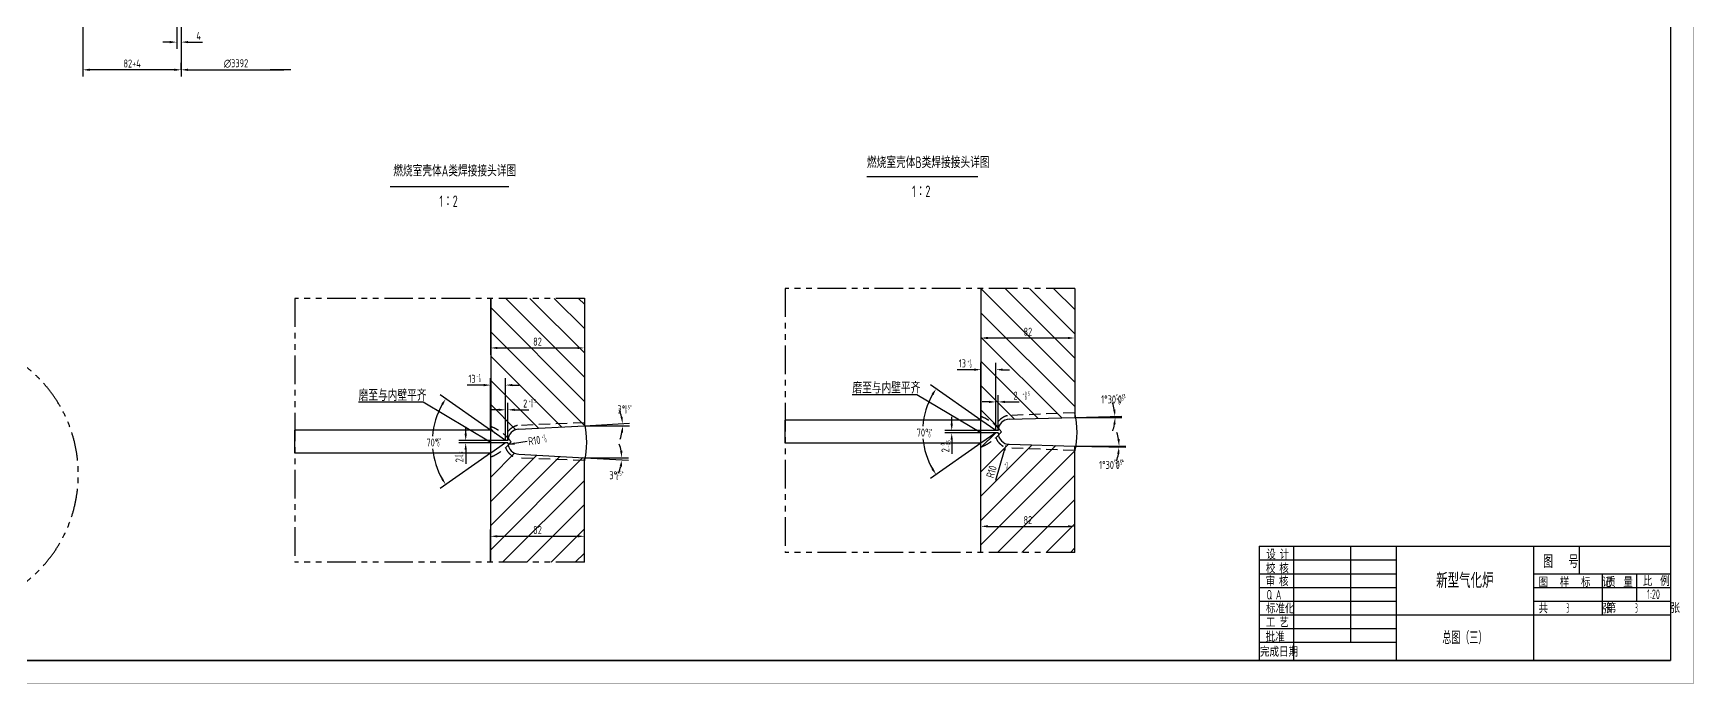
# Model space of a CAD drawing. Extents: x -2 to 23782, y -2 to 16822.
# Drawn here: x 9258 to 23782, y -2 to 5686 of the extents above; entities that cross this region are included whole.
import ezdxf
from ezdxf.enums import TextEntityAlignment as Align

# ---------------------------------------------------------------- set-up
doc = ezdxf.new("R2010")
doc.units = 0
doc.header["$LTSCALE"] = 200
doc.header["$MEASUREMENT"] = 0
doc.linetypes.add('F', pattern=[0.75, 0.5, -0.25])
doc.linetypes.add('K', pattern=[2.5, 1.25, -0.25, 0.25, -0.25, 0.25, -0.25])
doc.layers.get('0').update_dxf_attribs({"linetype": 'CONTINUOUS'})
doc.layers.get('DEFPOINTS').update_dxf_attribs({"linetype": 'CONTINUOUS'})
for name, color, linetype in [('01', 7, 'CONTINUOUS'), ('02', 1, 'CONTINUOUS'), ('04', 2, 'F'), ('07', 6, 'K'), ('08', 1, 'CONTINUOUS'), ('11', 3, 'CONTINUOUS')]:
    doc.layers.add(name, color=color, linetype=linetype)
doc.styles.get("Standard").update_dxf_attribs({"font": 'isocp.shx', "width": 0.707, "bigfont": 'intecad.shx'})
doc.dimstyles.new('INTE', dxfattribs={"dimscale": 20, "dimtxt": 3.5, "dimasz": 3, "dimexe": 3, "dimexo": 0, "dimgap": 1, "dimtad": 1, "dimdec": 3, "dimdsep": 46, "dimtxsty": 'Standard', "dimcen": 0, "dimclrd": 1, "dimclre": 1, "dimclrt": 3, "dimaunit": 1, "dimadec": 0, "dimazin": 0, "dimtfac": 1, "dimtdec": 4, "dimtofl": 0, "dimtmove": 0, "dimatfit": 0, "dimfxl": 0, "dimtzin": 0, "dimarcsym": 0})
doc.dimstyles.new('INTE$2', dxfattribs={"dimscale": 20, "dimtxt": 3.5, "dimasz": 3, "dimexe": 3, "dimexo": 0, "dimgap": 1, "dimtad": 1, "dimtih": 1, "dimtoh": 1, "dimdec": 3, "dimdsep": 46, "dimtxsty": 'Standard', "dimcen": 0, "dimclrd": 1, "dimclre": 1, "dimclrt": 3, "dimaunit": 1, "dimadec": 3, "dimazin": 0, "dimtfac": 1, "dimtdec": 4, "dimtofl": 0, "dimtmove": 0, "dimatfit": 0, "dimfxl": 0, "dimtzin": 0, "dimarcsym": 0})
doc.dimstyles.new('INTE_LIN_LIN3', dxfattribs={"dimscale": 20, "dimtxt": 3.5, "dimasz": 3, "dimexe": 3, "dimexo": 0, "dimgap": 1, "dimtad": 1, "dimtih": 1, "dimdec": 3, "dimdsep": 46, "dimtxsty": 'Standard', "dimblk2": 'INTE_DIM_BLK', "dimsah": 1, "dimcen": 0, "dimse2": 1, "dimclrd": 1, "dimclre": 1, "dimclrt": 3, "dimadec": 0, "dimazin": 0, "dimtfac": 1, "dimtdec": 4, "dimtofl": 0, "dimtmove": 0, "dimatfit": 0, "dimfxl": 0, "dimtzin": 0, "dimarcsym": 0})

# ---------------------------------------------------------------- blocks, each defined once
blk = doc.blocks.new('*D242')
at = {"color": 1, "linetype": 'ByBlock'}
for p, q in [((13259, 3368), (13259, 2874)), ((14079, 3368), (14079, 2874)), ((13319, 2934), (14019, 2934))]:
    blk.add_line(p, q, dxfattribs=at)
for points in [[(13319, 2944), (13319, 2924), (13259, 2934)], [(14019, 2944), (14019, 2924), (14079, 2934)]]:
    blk.add_solid(points, dxfattribs=at)
at = {"layer": 'DEFPOINTS', "color": 0, "linetype": 'ByBlock'}
for p in [(13259, 3368), (14079, 3368), (14079, 2934)]:
    blk.add_point(p, dxfattribs=at)
at = {"color": 3, "linetype": 'ByBlock', "insert": (13669, 2989), "char_height": 70, "attachment_point": 5}
blk.add_mtext('82', dxfattribs=at)
blk = doc.blocks.new('*D243')
at = {"color": 1, "linetype": 'ByBlock'}
for p, q in [((13259, 2215), (13259, 2669)), ((13389, 2124), (13389, 2669)), ((13199, 2609), (13053, 2609)), ((13449, 2609), (13509, 2609))]:
    blk.add_line(p, q, dxfattribs=at)
for points in [[(13199, 2619), (13199, 2599), (13259, 2609)], [(13449, 2619), (13449, 2599), (13389, 2609)]]:
    blk.add_solid(points, dxfattribs=at)
at = {"layer": 'DEFPOINTS', "color": 0, "linetype": 'ByBlock'}
for p in [(13259, 2609), (13259, 2215), (13389, 2124)]:
    blk.add_point(p, dxfattribs=at)
at = {"color": 3, "linetype": 'ByBlock', "insert": (13096, 2664), "char_height": 70, "attachment_point": 5}
blk.add_mtext('13', dxfattribs=at)
blk = doc.blocks.new('*D244')
at = {"color": 1, "linetype": 'ByBlock'}
for p, q in [((13259, 2215), (12818, 2524)), ((13259, 2013), (12818, 1704))]:
    blk.add_line(p, q, dxfattribs=at)
for start, end in [(150.2499, 175.7843), (185.4175, 209.7501)]:
    blk.add_arc((13404, 2114), 655, start, end, dxfattribs=at)
for points in [[(12827, 2445), (12843, 2434), (12867, 2490)], [(12843, 1794), (12827, 1784), (12867, 1738)]]:
    blk.add_solid(points, dxfattribs=at)
at = {"layer": 'DEFPOINTS', "color": 0, "linetype": 'ByBlock'}
for p in [(12762, 2247), (13259, 2215), (13389, 2124), (13389, 2104), (13259, 2013)]:
    blk.add_point(p, dxfattribs=at)
at = {"color": 3, "linetype": 'ByBlock', "insert": (12749, 2107), "char_height": 70, "attachment_point": 5}
blk.add_mtext('70°', dxfattribs=at)
blk = doc.blocks.new('*D246')
at = {"color": 1, "linetype": 'ByBlock'}
for p, q in [((14079, 1974), (14466, 1954)), ((14283, 1974), (14466, 1974))]:
    blk.add_line(p, q, dxfattribs=at)
for start, end in [(10.5274, 21.0548), (335.9452, 346.4726)]:
    blk.add_arc((14079, 1974), 327, start, end, dxfattribs=at)
for points in [[(14411, 2035), (14391, 2033), (14406, 1974)], [(14387, 1899), (14407, 1896), (14406, 1957)]]:
    blk.add_solid(points, dxfattribs=at)
at = {"layer": 'DEFPOINTS', "color": 0, "linetype": 'ByBlock'}
for p in [(13507, 2004), (14079, 1974), (14079, 1974), (14283, 1974), (14406, 1968)]:
    blk.add_point(p, dxfattribs=at)
at = {"color": 3, "linetype": 'ByBlock', "insert": (14331, 1821), "char_height": 70, "attachment_point": 5}
blk.add_mtext('3°', dxfattribs=at)
blk = doc.blocks.new('*D247')
at = {"color": 1, "linetype": 'ByBlock'}
for p, q in [((13259, 1060), (13259, 1347)), ((14079, 1060), (14079, 1347)), ((13319, 1287), (14019, 1287))]:
    blk.add_line(p, q, dxfattribs=at)
for points in [[(13319, 1297), (13319, 1277), (13259, 1287)], [(14019, 1297), (14019, 1277), (14079, 1287)]]:
    blk.add_solid(points, dxfattribs=at)
at = {"layer": 'DEFPOINTS', "color": 0, "linetype": 'ByBlock'}
for p in [(14079, 1287), (13259, 1060), (14079, 1060)]:
    blk.add_point(p, dxfattribs=at)
at = {"color": 3, "linetype": 'ByBlock', "insert": (13669, 1342), "char_height": 70, "attachment_point": 5}
blk.add_mtext('82', dxfattribs=at)
blk = doc.blocks.new('*D248')
at = {"color": 1, "linetype": 'ByBlock'}
for p, q in [((14079, 2254), (14473, 2275)), ((14229, 2254), (14474, 2254))]:
    blk.add_line(p, q, dxfattribs=at)
for start, end in [(13.2979, 23.5957), (339.4043, 349.7021)]:
    blk.add_arc((14079, 2254), 334, start, end, dxfattribs=at)
for points in [[(14415, 2332), (14395, 2330), (14413, 2272)], [(14398, 2195), (14418, 2193), (14414, 2254)]]:
    blk.add_solid(points, dxfattribs=at)
at = {"layer": 'DEFPOINTS', "color": 0, "linetype": 'ByBlock'}
for p in [(13507, 2224), (14079, 2254), (14079, 2254), (14229, 2254), (14414, 2260)]:
    blk.add_point(p, dxfattribs=at)
at = {"color": 3, "linetype": 'ByBlock', "insert": (14402, 2397), "char_height": 70, "attachment_point": 5}
blk.add_mtext('3°', dxfattribs=at)
blk = doc.blocks.new('*D249')
at = {"color": 1, "linetype": 'ByBlock'}
for p, q in [((13329, 2393), (13269, 2393)), ((13389, 2124), (13389, 2453)), ((13409, 2124), (13409, 2453)), ((13469, 2393), (13593, 2393))]:
    blk.add_line(p, q, dxfattribs=at)
for points in [[(13329, 2403), (13329, 2383), (13389, 2393)], [(13469, 2403), (13469, 2383), (13409, 2393)]]:
    blk.add_solid(points, dxfattribs=at)
at = {"layer": 'DEFPOINTS', "color": 0, "linetype": 'ByBlock'}
for p in [(13409, 2393), (13389, 2124), (13409, 2124)]:
    blk.add_point(p, dxfattribs=at)
at = {"color": 3, "linetype": 'ByBlock', "insert": (13561, 2448), "char_height": 70, "attachment_point": 5}
blk.add_mtext('2', dxfattribs=at)
blk = doc.blocks.new('*D250')
at = {"color": 1, "linetype": 'ByBlock'}
for p, q in [((17548, 3455), (17548, 2961)), ((18368, 3455), (18368, 2961)), ((17608, 3021), (18308, 3021))]:
    blk.add_line(p, q, dxfattribs=at)
for points in [[(17608, 3031), (17608, 3011), (17548, 3021)], [(18308, 3031), (18308, 3011), (18368, 3021)]]:
    blk.add_solid(points, dxfattribs=at)
at = {"layer": 'DEFPOINTS', "color": 0, "linetype": 'ByBlock'}
for p in [(17548, 3455), (18368, 3455), (18368, 3021)]:
    blk.add_point(p, dxfattribs=at)
at = {"color": 3, "linetype": 'ByBlock', "insert": (17958, 3076), "char_height": 70, "attachment_point": 5}
blk.add_mtext('82', dxfattribs=at)
blk = doc.blocks.new('*D251')
at = {"color": 1, "linetype": 'ByBlock'}
for p, q in [((18368, 2326), (18780, 2337)), ((18589, 2326), (18781, 2326))]:
    blk.add_line(p, q, dxfattribs=at)
for start, end in [(11.2569, 21.0138), (340.4862, 350.2431)]:
    blk.add_arc((18368, 2326), 353, start, end, dxfattribs=at)
for points in [[(18724, 2396), (18704, 2394), (18720, 2335)], [(18706, 2267), (18725, 2266), (18721, 2326)]]:
    blk.add_solid(points, dxfattribs=at)
at = {"layer": 'DEFPOINTS', "color": 0, "linetype": 'ByBlock'}
for p in [(18368, 2326), (18368, 2326), (18589, 2326), (18721, 2329), (17795, 2311)]:
    blk.add_point(p, dxfattribs=at)
at = {"color": 3, "linetype": 'ByBlock', "insert": (18705, 2484), "char_height": 70, "attachment_point": 5}
blk.add_mtext('1°30\'0"', dxfattribs=at)
blk = doc.blocks.new('*D252')
at = {"color": 1, "linetype": 'ByBlock'}
for p, q in [((18368, 2076), (18815, 2065)), ((18571, 2076), (18816, 2076))]:
    blk.add_line(p, q, dxfattribs=at)
for start, end in [(8.876, 17.7521), (340.7479, 349.624)]:
    blk.add_arc((18368, 2076), 388, start, end, dxfattribs=at)
for points in [[(18739, 2007), (18759, 2005), (18755, 2066)], [(18761, 2137), (18741, 2135), (18756, 2076)]]:
    blk.add_solid(points, dxfattribs=at)
at = {"layer": 'DEFPOINTS', "color": 0, "linetype": 'ByBlock'}
for p in [(17795, 2091), (18368, 2076), (18368, 2076), (18571, 2076), (18755, 2073)]:
    blk.add_point(p, dxfattribs=at)
at = {"color": 3, "linetype": 'ByBlock', "insert": (18687, 1911), "char_height": 70, "attachment_point": 5}
blk.add_mtext('1°30\'0"', dxfattribs=at)
blk = doc.blocks.new('*D253')
at = {"color": 1, "linetype": 'ByBlock'}
blk.add_line((17752, 2038), (17675, 1776), dxfattribs=at)
blk.add_solid([(17743, 2041), (17762, 2035), (17769, 2095)], dxfattribs=at)
at = {"layer": 'DEFPOINTS', "color": 0, "linetype": 'ByBlock'}
for p in [(17798, 2191), (17769, 2095)]:
    blk.add_point(p, dxfattribs=at)
at = {"color": 3, "linetype": 'ByBlock', "insert": (17640, 1852), "char_height": 70, "attachment_point": 5, "rotation": 73.4808}
blk.add_mtext('R10', dxfattribs=at)
blk = doc.blocks.new('*D254')
at = {"color": 1, "linetype": 'ByBlock'}
for p, q in [((17548, 2302), (17106, 2611)), ((17548, 2100), (17106, 1791))]:
    blk.add_line(p, q, dxfattribs=at)
for start, end in [(150.2499, 175.7843), (185.4175, 209.7501)]:
    blk.add_arc((17692, 2201), 655, start, end, dxfattribs=at)
for points in [[(17115, 2532), (17132, 2521), (17156, 2577)], [(17132, 1882), (17115, 1871), (17156, 1826)]]:
    blk.add_solid(points, dxfattribs=at)
at = {"layer": 'DEFPOINTS', "color": 0, "linetype": 'ByBlock'}
for p in [(17051, 2334), (17548, 2302), (17678, 2211), (17678, 2191), (17548, 2100)]:
    blk.add_point(p, dxfattribs=at)
at = {"color": 3, "linetype": 'ByBlock', "insert": (17037, 2194), "char_height": 70, "attachment_point": 5}
blk.add_mtext('70°', dxfattribs=at)
blk = doc.blocks.new('*D255')
at = {"color": 1, "linetype": 'ByBlock'}
for p, q in [((17548, 1147), (17548, 1434)), ((17608, 1374), (18308, 1374)), ((18368, 1147), (18368, 1434))]:
    blk.add_line(p, q, dxfattribs=at)
for points in [[(17608, 1384), (17608, 1364), (17548, 1374)], [(18308, 1384), (18308, 1364), (18368, 1374)]]:
    blk.add_solid(points, dxfattribs=at)
at = {"layer": 'DEFPOINTS', "color": 0, "linetype": 'ByBlock'}
for p in [(18368, 1374), (17548, 1147), (18368, 1147)]:
    blk.add_point(p, dxfattribs=at)
at = {"color": 3, "linetype": 'ByBlock', "insert": (17958, 1429), "char_height": 70, "attachment_point": 5}
blk.add_mtext('82', dxfattribs=at)
blk = doc.blocks.new('*D256')
at = {"color": 1, "linetype": 'ByBlock'}
for p, q in [((17548, 2302), (17548, 2804)), ((17678, 2211), (17678, 2804)), ((17488, 2744), (17341, 2744)), ((17738, 2744), (17798, 2744))]:
    blk.add_line(p, q, dxfattribs=at)
for points in [[(17488, 2754), (17488, 2734), (17548, 2744)], [(17738, 2754), (17738, 2734), (17678, 2744)]]:
    blk.add_solid(points, dxfattribs=at)
at = {"layer": 'DEFPOINTS', "color": 0, "linetype": 'ByBlock'}
for p in [(17548, 2744), (17548, 2302), (17678, 2211)]:
    blk.add_point(p, dxfattribs=at)
at = {"color": 3, "linetype": 'ByBlock', "insert": (17385, 2799), "char_height": 70, "attachment_point": 5}
blk.add_mtext('13', dxfattribs=at)
blk = doc.blocks.new('*D257')
at = {"color": 1, "linetype": 'ByBlock'}
for p, q in [((17678, 2211), (17678, 2522)), ((17698, 2211), (17698, 2522)), ((17618, 2462), (17558, 2462)), ((17758, 2462), (17882, 2462))]:
    blk.add_line(p, q, dxfattribs=at)
for points in [[(17618, 2472), (17618, 2452), (17678, 2462)], [(17758, 2472), (17758, 2452), (17698, 2462)]]:
    blk.add_solid(points, dxfattribs=at)
at = {"layer": 'DEFPOINTS', "color": 0, "linetype": 'ByBlock'}
for p in [(17698, 2462), (17678, 2211), (17698, 2211)]:
    blk.add_point(p, dxfattribs=at)
at = {"color": 3, "linetype": 'ByBlock', "insert": (17850, 2517), "char_height": 70, "attachment_point": 5}
blk.add_mtext('2', dxfattribs=at)
blk = doc.blocks.new('*D332')
at = {"color": 1, "linetype": 'ByBlock'}
for p, q in [((10513, 5871), (10513, 5548)), ((10553, 5871), (10553, 5548)), ((10453, 5608), (10393, 5608)), ((10613, 5608), (10738, 5608))]:
    blk.add_line(p, q, dxfattribs=at)
for points in [[(10453, 5618), (10453, 5598), (10513, 5608)], [(10613, 5618), (10613, 5598), (10553, 5608)]]:
    blk.add_solid(points, dxfattribs=at)
at = {"layer": 'DEFPOINTS', "color": 0, "linetype": 'ByBlock'}
for p in [(10513, 5871), (10553, 5871), (10553, 5608)]:
    blk.add_point(p, dxfattribs=at)
at = {"color": 3, "linetype": 'ByBlock', "insert": (10705, 5663), "char_height": 70, "attachment_point": 5}
blk.add_mtext('4', dxfattribs=at)
blk = doc.blocks.new('*D333')
at = {"color": 1, "linetype": 'ByBlock'}
for p, q in [((9693, 5871), (9693, 5306)), ((10553, 5871), (10553, 5306)), ((10493, 5366), (9753, 5366))]:
    blk.add_line(p, q, dxfattribs=at)
for points in [[(9753, 5376), (9753, 5356), (9693, 5366)], [(10493, 5376), (10493, 5356), (10553, 5366)]]:
    blk.add_solid(points, dxfattribs=at)
at = {"layer": 'DEFPOINTS', "color": 0, "linetype": 'ByBlock'}
for p in [(9693, 5871), (10553, 5871), (9693, 5366)]:
    blk.add_point(p, dxfattribs=at)
at = {"color": 3, "linetype": 'ByBlock', "insert": (10123, 5421), "char_height": 70, "attachment_point": 5}
blk.add_mtext('82+4', dxfattribs=at)
blk = doc.blocks.new('*D342')
at = {"color": 1, "linetype": 'ByBlock'}
for p, q in [((17292, 2271), (17292, 2331)), ((17678, 2211), (17232, 2211)), ((17678, 2191), (17232, 2191)), ((17292, 2131), (17292, 2007))]:
    blk.add_line(p, q, dxfattribs=at)
for points in [[(17282, 2271), (17302, 2271), (17292, 2211)], [(17282, 2131), (17302, 2131), (17292, 2191)]]:
    blk.add_solid(points, dxfattribs=at)
at = {"layer": 'DEFPOINTS', "color": 0, "linetype": 'ByBlock'}
for p in [(17292, 2191), (17678, 2211), (17678, 2191)]:
    blk.add_point(p, dxfattribs=at)
at = {"color": 3, "linetype": 'ByBlock', "insert": (17237, 2039), "char_height": 70, "attachment_point": 5, "rotation": 90}
blk.add_mtext('2', dxfattribs=at)
blk = doc.blocks.new('*D343')
at = {"color": 1, "linetype": 'ByBlock'}
for p, q in [((13041, 2184), (13041, 2244)), ((13389, 2124), (12981, 2124)), ((13389, 2104), (12981, 2104)), ((13041, 2044), (13041, 1920))]:
    blk.add_line(p, q, dxfattribs=at)
for points in [[(13031, 2184), (13051, 2184), (13041, 2124)], [(13031, 2044), (13051, 2044), (13041, 2104)]]:
    blk.add_solid(points, dxfattribs=at)
at = {"layer": 'DEFPOINTS', "color": 0, "linetype": 'ByBlock'}
for p in [(13041, 2104), (13389, 2124), (13389, 2104)]:
    blk.add_point(p, dxfattribs=at)
at = {"color": 3, "linetype": 'ByBlock', "insert": (12986, 1952), "char_height": 70, "attachment_point": 5, "rotation": 90}
blk.add_mtext('2', dxfattribs=at)
blk = doc.blocks.new('*U350')
at = {"layer": '02'}
for points, const_width in [([(1189, 0), (1189, 841)], 0.25), ([(1179, 10), (1179, 831)], 0.7), ([(25, 10), (1179, 10)], 0.7), ([(0, 0), (1189, 0)], 0.25)]:
    blk.add_lwpolyline(points, dxfattribs=dict(at, const_width=const_width))
blk = doc.blocks.new('INTE_DIM_BLK')
at = {"layer": '08'}
blk.add_line((0, 0), (-3, 0), dxfattribs=at)
blk = doc.blocks.new('*D362')
at = {"color": 1, "linetype": 'ByBlock'}
for p, q in [((10553, 5366), (10553, 5426)), ((10613, 5366), (11450, 5366))]:
    blk.add_line(p, q, dxfattribs=at)
blk.add_solid([(10613, 5376), (10613, 5356), (10553, 5366)], dxfattribs=at)
at = {"layer": 'DEFPOINTS', "color": 0, "linetype": 'ByBlock'}
for p in [(11510, 5379), (10553, 5366), (11510, 5366)]:
    blk.add_point(p, dxfattribs=at)
at = {"color": 1, "linetype": 'ByBlock', "xscale": 60, "yscale": 60, "zscale": 60}
blk.add_blockref('INTE_DIM_BLK', (11510, 5366), dxfattribs=at)
at = {"color": 3, "linetype": 'ByBlock', "insert": (11032, 5421), "char_height": 70, "attachment_point": 5}
blk.add_mtext('∅3392', dxfattribs=at)
blk = doc.blocks.new('*D371')
at = {"color": 1, "linetype": 'ByBlock'}
blk.add_line((13579, 2115), (13411, 2089), dxfattribs=at)
blk.add_solid([(13468, 2108), (13471, 2088), (13411, 2089)], dxfattribs=at)
at = {"layer": 'DEFPOINTS', "color": 0, "linetype": 'ByBlock'}
for p in [(13411, 2089), (13509, 2104)]:
    blk.add_point(p, dxfattribs=at)
at = {"color": 3, "linetype": 'ByBlock', "insert": (13641, 2124), "char_height": 70, "attachment_point": 5, "rotation": 8.6582}
blk.add_mtext('R10', dxfattribs=at)

msp = doc.modelspace()

# ---------------------------------------------------------------- hatches: boundary and pattern name
at = {"layer": '08'}
h = msp.add_hatch(dxfattribs=at)
h.set_pattern_fill('ANSI31', color=256, scale=1200, angle=90, style=0)
h.paths.add_polyline_path([(14079.4291, 3367.5331), (13259.4291, 3367.5331), (13259.4291, 2215.1638), (13389.4291, 2124.1368), (13409.4291, 2124.1368, -0.4065662586), (13506.8114, 2224.1025), (14079.4291, 2254.1122)])
h.paths.add_polyline_path([(13623.2234, 3041.0187), (13715.6347, 3041.0187), (13715.6347, 2936.0049), (13623.2234, 2936.0049)], flags=24)
h.paths.add_polyline_path([(13531.9291, 2500.3739), (13590.9541, 2500.3739), (13590.9541, 2395.3601), (13531.9291, 2395.3601)], flags=24)
h.paths.add_polyline_path([(13587.8604, 2443.8376), (13657.3317, 2443.8376), (13657.3317, 2493.2829), (13587.8604, 2493.2829)], flags=24)
h.paths.add_polyline_path([(13606.4066, 2408.0501), (13632.1073, 2408.0501), (13632.1073, 2455.3415), (13606.4066, 2455.3415)], flags=24)
h = msp.add_hatch(dxfattribs=at)
h.set_pattern_fill('ANSI31', color=256, scale=1200, angle=90, style=0)
h.paths.add_polyline_path([(18367.8128, 3454.6238), (17547.8128, 3454.6238), (17547.8128, 2302.2545), (17677.8128, 2211.2276), (17697.8128, 2211.2276, -0.4065662586), (17795.1951, 2311.1933), (18367.8128, 2326.1878)])
h.paths.add_polyline_path([(17911.6072, 3128.1095), (18004.0185, 3128.1095), (18004.0185, 3023.0957), (17911.6072, 3023.0957)], flags=24)
h.paths.add_polyline_path([(17820.3128, 2569.6662), (17879.3379, 2569.6662), (17879.3379, 2464.6524), (17820.3128, 2464.6524)], flags=24)
h.paths.add_polyline_path([(17925.6481, 2472.9056), (17951.3489, 2472.9056), (17951.3489, 2520.1969), (17925.6481, 2520.1969)], flags=24)
h.paths.add_polyline_path([(17907.102, 2508.6931), (17976.5732, 2508.6931), (17976.5732, 2558.1384), (17907.102, 2558.1384)], flags=24)
h = msp.add_hatch(dxfattribs=at)
h.set_pattern_fill('ANSI31', color=256, scale=1200, style=0)
h.paths.add_polyline_path([(14079.4291, 1974.1615), (13506.8114, 2004.1711, -0.4065662586), (13409.4291, 2104.1368), (13389.4291, 2104.1368), (13259.4291, 2013.1098), (13259.4291, 1059.7002), (14079.4291, 1059.7002)])
h.paths.add_polyline_path([(13623.2234, 1394.1042), (13715.6347, 1394.1042), (13715.6347, 1289.0904), (13623.2234, 1289.0904)], flags=24)
h.paths.add_polyline_path([(13732.7099, 2099.2466), (13757.6447, 2105.4742), (13746.1855, 2151.3562), (13721.2507, 2145.1286)], flags=9)
h.paths.add_polyline_path([(13705.9597, 2131.3238), (13742.8472, 2140.5366), (13731.398, 2186.3785), (13694.5106, 2177.1657)], flags=9)
h = msp.add_hatch(dxfattribs=at)
h.set_pattern_fill('ANSI31', color=256, scale=1200, style=0)
h.paths.add_polyline_path([(17795.1951, 2091.2618, -0.4065662586), (17697.8128, 2191.2276), (17677.8128, 2191.2276), (17547.8128, 2100.2006), (17547.8128, 1146.791), (18367.8128, 1146.791), (18367.8128, 2076.2673)])
h.paths.add_polyline_path([(17572.4149, 1809.3062), (17606.2999, 1923.5592), (17706.966, 1893.7038), (17673.081, 1779.4508)], flags=24)
h.paths.add_polyline_path([(17911.6072, 1481.1949), (18004.0185, 1481.1949), (18004.0185, 1376.1811), (17911.6072, 1376.1811)], flags=24)
h.paths.add_polyline_path([(17746.2862, 1895.4703), (17784.3067, 1895.4703), (17784.3067, 1942.7203), (17746.2862, 1942.7203)], flags=24)
h.paths.add_polyline_path([(17764.4665, 1857.8672), (17790.1672, 1857.8672), (17790.1672, 1905.1585), (17764.4665, 1905.1585)], flags=24)

# ---------------------------------------------------------------- linework, layer by layer
at = {"layer": '01'}
for p, q in [((13259.4291, 3367.5331), (13259.4291, 2215.1638)), ((14079.4291, 3367.5331), (14079.4291, 2254.1122)), ((17547.8128, 3454.6238), (17547.8128, 2302.2545)), ((18367.8128, 3454.6238), (18367.8128, 2326.1878)), ((17795.1951, 2311.1933), (18367.8128, 2326.1878)), ((13259.4291, 2215.1638), (11546.0451, 2215.1638)), ((13259.4291, 1059.7002), (13259.4291, 2215.1638)), ((13389.4291, 2124.1368), (13259.4291, 2215.1638)), ((13506.8114, 2224.1025), (14079.4291, 2254.1122)), ((17547.8128, 2302.2545), (15834.4289, 2302.2545)), ((17547.8128, 1146.791), (17547.8128, 2302.2545)), ((17677.8128, 2211.2276), (17547.8128, 2302.2545)), ((17677.8128, 2191.2276), (17547.8128, 2100.2006)), ((17697.8128, 2211.2276), (17677.8128, 2211.2276)), ((17697.8128, 2191.2276), (17677.8128, 2191.2276)), ((17697.8128, 2191.2276), (17677.8128, 2191.2276)), ((17697.8128, 2191.2276), (17677.8128, 2191.2276)), ((13389.4291, 2104.1368), (13259.4291, 2013.1098)), ((13409.4291, 2124.1368), (13389.4291, 2124.1368)), ((13409.4291, 2104.1368), (13389.4291, 2104.1368)), ((13409.4291, 2104.1368), (13389.4291, 2104.1368)), ((13409.4291, 2104.1368), (13389.4291, 2104.1368)), ((17547.8128, 2100.2006), (15834.4289, 2100.2006)), ((17795.1951, 2091.2618), (18367.8128, 2076.2673)), ((18367.8128, 1146.791), (18367.8128, 2076.2673)), ((13259.4291, 2013.1098), (11546.0451, 2013.1098)), ((13506.8114, 2004.1711), (14079.4291, 1974.1615)), ((14079.4291, 1059.7002), (14079.4291, 1974.1615)), ((19980, 1200), (23580, 1200)), ((19980, 1200), (19980, 200)), ((21180, 1200), (21180, 200)), ((22380, 1200), (22380, 200)), ((22780, 1200), (22780, 960)), ((22380, 960), (23580, 960)), ((22980, 960), (22980, 600)), ((23280, 960), (23280, 720)), ((22380, 840), (23580, 840)), ((21180, 600), (23580, 600)), ((22380, 720), (23580, 720))]:
    msp.add_line(p, q, dxfattribs=at)
for centre, radius, start, end in [((17664.0673, 2195.6662), 724.1924, 346.35254214, 13.64745786), ((13509.4291, 2124.1368), 100, 91.5, 180), ((13375.6836, 2108.5754), 724.1924, 346.35254214, 13.64745786), ((17797.8128, 2211.2276), 100, 91.5, 180), ((17797.8128, 2191.2276), 100, 180, 268.5), ((13509.4291, 2104.1368), 100, 180, 268.5)]:
    msp.add_arc(centre, radius, start, end, dxfattribs=at)
at = {"layer": '02'}
for p, q in [((16548.3587, 4432.1396), (17518.9395, 4432.1396)), ((12381.4445, 4345.0488), (13419.376, 4345.0488)), ((20280, 1200), (20280, 200)), ((20780, 1200), (20780, 360)), ((19980, 1080), (21180, 1080)), ((19980, 960), (21180, 960)), ((19980, 840), (21180, 840)), ((19980, 720), (21180, 720)), ((19980, 600), (21180, 600)), ((19980, 480), (21180, 480)), ((19980, 360), (21180, 360))]:
    msp.add_line(p, q, dxfattribs=at)
at = {"layer": '04'}
for p, q in [((18367.8128, 2366.5373), (17781.026, 2342.7079)), ((14079.4291, 2279.4465), (13492.6422, 2255.6172)), ((18367.8128, 2035.9178), (17781.026, 2059.7472)), ((14079.4291, 1948.8271), (13492.6422, 1972.6564))]:
    msp.add_line(p, q, dxfattribs=at)
for centre, radius, start, end in [((17402.5052, 1954.1975), 407.2078, 37.3472197, 69.09380999), ((17813.1251, 2201.2276), 145.076, 102.78289864, 158.64492507), ((13114.1215, 1867.1067), 407.2078, 37.3472197, 69.09380999), ((13524.7413, 2114.1368), 145.076, 102.78289864, 158.64492507), ((17402.5052, 2448.2576), 407.2078, 290.90619001, 322.6527803), ((13114.1215, 2361.1669), 407.2078, 290.90619001, 322.6527803), ((13524.7413, 2114.1368), 145.076, 201.35507493, 257.21710136), ((17813.1251, 2201.2276), 145.076, 201.35507493, 257.21710136)]:
    msp.add_arc(centre, radius, start, end, dxfattribs=at)
at = {"layer": '07'}
for p, q in [((11546.0451, 3367.5331), (11546.0451, 1059.7002)), ((14079.4291, 3367.5331), (11546.0451, 3367.5331)), ((18367.8128, 3454.6238), (15834.4289, 3454.6238)), ((15834.4289, 3454.6238), (15834.4289, 1146.791)), ((11546.0451, 2013.1098), (11546.0451, 2215.1638)), ((15834.4289, 2100.2006), (15834.4289, 2302.2545)), ((14079.4291, 1059.7002), (11546.0451, 1059.7002)), ((18367.8128, 1146.791), (15834.4289, 1146.791))]:
    msp.add_line(p, q, dxfattribs=at)
msp.add_arc((8457.3396, 1828.503), 1195.1531, 270, 89.6010188, dxfattribs=at)
at = {"layer": '08'}
for p, q in [((16987.2017, 2523.9625), (16422.5378, 2523.9625)), ((17547.8128, 2190.5116), (16987.2017, 2523.9625)), ((12667.9601, 2459.1071), (12103.2962, 2459.1071)), ((13254.3492, 2110.3235), (12667.9601, 2459.1071)), ((18367.8128, 2326.1878), (18589.4175, 2326.1878)), ((14079.4291, 2254.1122), (14228.8244, 2254.1122)), ((18367.8128, 2076.2673), (18571.0889, 2076.2673)), ((14079.4291, 1974.1615), (14282.7051, 1974.1615))]:
    msp.add_line(p, q, dxfattribs=at)
at = {"layer": 'DEFPOINTS', "color": 0, "linetype": 'ByBlock'}
for p in [(15834.4289, 2191.2276), (17677.8128, 2191.2276), (11546.0451, 2104.1368), (13389.4291, 2104.1368)]:
    msp.add_point(p, dxfattribs=at)

# ---------------------------------------------------------------- block references
at = {"layer": '04', "xscale": 20, "yscale": 20, "zscale": 20}
msp.add_blockref('*U350', (0, 0), dxfattribs=at)

# ---------------------------------------------------------------- texts
at = {"color": 3, "width": 0.707}
for s, height, p in [('设 计', 84, (20043.2148, 1086.2762)), ('校 核', 84, (20040.1869, 963.7943)), ('图   号', 112, (22463.9879, 1010.8834)), ('审 核', 84, (20037.399, 850.6773)), ('图   样   标   记', 84, (22425.4934, 843.1567)), ('质  量', 84, (23015.6183, 844.3906)), ('比  例', 84, (23337.0878, 852.8115)), ('Q A', 84, (20046.4532, 734.2988)), ('标准化', 84, (20040.1869, 612.6873)), ('工 艺', 84, (20040.1869, 491.2555)), ('共              张', 84, (22425.2665, 612.9544)), ('第              张', 84, (23020.8165, 617.1648)), ('批准', 84, (20037.399, 365.9368)), ('完成日期', 84, (19988.453, 234.516))]:
    msp.add_text(s, height=height, dxfattribs=at).set_placement(p)
at = {"layer": '08', "width": 0.707}
for s, p in [('+1', (17430.023, 2799.6357)), ('0', (17448.2296, 2762.0532)), ('+1', (13136.0757, 2672.7162)), ('0', (13154.2824, 2635.1337)), ('+0.5', (13592.3896, 2451.7783)), ('+0.5', (17911.6311, 2516.6337)), ('0', (17929.8378, 2479.0512)), ('+0.5%%d', (18731.8924, 2473.5365)), ('0', (18750.099, 2435.954)), ('0', (13610.5962, 2414.1958)), ('+0.5%%d', (14412.6508, 2398.1607)), ('0', (14430.8574, 2360.5782)), ('+2%%d', (17069.7267, 2188.9526)), ('0', (17087.9334, 2151.3701)), ('+2%%d', (12774.7274, 2109.5691)), ('0', (12792.9341, 2071.9866)), ('+1', (17750.4495, 1901.5953)), ('0', (17768.6561, 1864.0128)), ('+0.5%%d', (18719.4558, 1914.0519)), ('0', (18737.6624, 1876.4695)), ('+0.5%%d', (14339.1236, 1817.6354)), ('0', (14357.3302, 1780.053))]:
    msp.add_text(s, height=35, dxfattribs=at).set_placement(p)
for s, rotation, p in [('+1', 14.02297265, (13708.5148, 2138.2751)), ('0', 14.02297265, (13735.2855, 2106.2243)), ('0', 90, (17231.0395, 2081.6061)), ('-0.5', 90, (17278.8849, 2063.3994)), ('0', 90, (12980.7577, 1980.9083)), ('-0.5', 90, (13019.2203, 1962.7016))]:
    msp.add_text(s, height=35, rotation=rotation, dxfattribs=at).set_placement(p)
at = {"layer": '11'}
for s, height, width, p, p2 in [('新型气化炉', 130, 0.702239, (21528.9495, 835), (22031.0505, 835)), ('1:20', 84, 0.655288, (23373.558, 738), (23486.442, 738)), ('3', 84, 0.527686, (22666.8924, 618), (22693.1076, 618)), ('3', 84, 0.527686, (23266.8924, 618), (23293.1076, 618)), ('总图（三）', 112, 0.687756, (21583.4782, 344), (21976.5218, 344))]:
    msp.add_text(s, height=height, dxfattribs=dict(at, width=width)).set_placement(p, p2, align=Align.FIT)
at = {"layer": '11', "char_height": 100, "attachment_point": 7}
for s, insert in [('燃烧室壳体A类焊接接头详图', (12407.2519, 4432.63)), ('燃烧室壳体B类焊接接头详图', (16550.4797, 4506.3376)), ('1：2', (12811.2635, 4166.8887)), ('1：2', (16945.5586, 4253.9795)), ('磨至与内壁平齐', (16423.5018, 2534.9615)), ('磨至与内壁平齐', (12104.2603, 2470.1061))]:
    msp.add_mtext(s, dxfattribs=dict(at, insert=insert))

# ---------------------------------------------------------------- dimensions: what is measured, and where the dimension line sits
at = {"layer": '08'}
for base, p1, p2, text, picture, middle in [((9692.9377, 5365.6883), (10552.9377, 5870.9614), (9692.9377, 5870.9614), '82+4', '*D333', (10122.9377, 5420.6952)), ((10552.9377, 5607.8537), (10512.9377, 5870.9614), (10552.9377, 5870.9614), '4', '*D332', (10705.3102, 5662.8537)), ((17547.8128, 2743.9842), (17677.8128, 2211.2276), (17547.8128, 2302.2545), '13', '*D256', (17384.5173, 2798.9842)), ((13259.4291, 2608.7523), (13389.4291, 2124.1368), (13259.4291, 2215.1638), '13', '*D243', (13096.1336, 2663.7523)), ((13409.4291, 2392.8601), (13389.4291, 2124.1368), (13409.4291, 2124.1368), '2', '*D249', (13561.4416, 2447.867)), ((17697.8128, 2462.1524), (17677.8128, 2211.2276), (17697.8128, 2211.2276), '2', '*D257', (17849.8253, 2517.1593)), ((18367.8128, 1373.6811), (17547.8128, 1146.791), (18367.8128, 1146.791), '82', '*D255', (17957.8128, 1428.688)), ((14079.4291, 1286.5904), (13259.4291, 1059.7002), (14079.4291, 1059.7002), '82', '*D247', (13669.4291, 1341.5973))]:
    dim = msp.add_linear_dim(base=base, p1=p1, p2=p2, text=text, dimstyle='INTE', dxfattribs=at)
    dim.commit()
    dim.dimension.update_dxf_attribs({"geometry": picture, "text_midpoint": middle})
dim = msp.add_linear_dim(base=(11510.1082, 5366.1071), p1=(10552.9377, 5365.6883), p2=(11510.1082, 5378.7643), text='%%c3392', dimstyle='INTE_LIN_LIN3', override={"dimpost": '%%c<>'}, dxfattribs=at)
dim.commit()
dim.dimension.update_dxf_attribs({"geometry": '*D362', "text_midpoint": (11031.5229, 5421.1309)})
for p1, p2, picture, middle in [((13259.4291, 3367.5331), (14079.4291, 3367.5331), '*D242', (13669.4291, 2988.5118)), ((17547.8128, 3454.6238), (18367.8128, 3454.6238), '*D250', (17957.8128, 3075.6026))]:
    dim = msp.add_aligned_dim(p1=p1, p2=p2, distance=-434.0281, text='82', dimstyle='INTE', dxfattribs=at)
    dim.commit()
    dim.dimension.update_dxf_attribs({"geometry": picture, "text_midpoint": middle})
for base, line1, line2, text, picture, middle in [((12762.1875, 2246.6007), ((13389.4291, 2124.1368), (13259.4291, 2215.1638)), ((13389.4291, 2104.1368), (13259.4291, 2013.1098)), '70%%d', '*D244', (12748.6903, 2107.291)), ((17050.5713, 2333.6914), ((17677.8128, 2211.2276), (17547.8128, 2302.2545)), ((17677.8128, 2191.2276), (17547.8128, 2100.2006)), '70%%d', '*D254', (17037.074, 2194.3817)), ((14413.6593, 2259.9462), ((14079.4291, 2254.1122), (14228.8244, 2254.1122)), ((13506.8114, 2224.1025), (14079.4291, 2254.1122)), '3%%d', '*D248', (14401.981, 2341.8857)), ((14406.391, 1968.4543), ((14079.4291, 1974.1615), (14282.7051, 1974.1615)), ((13506.8114, 2004.1711), (14079.4291, 1974.1615)), '3%%d', '*D246', (14331.3564, 1765.6685))]:
    dim = msp.add_angular_dim_2l(base=base, line1=line1, line2=line2, text=text, dimstyle='INTE$2', override={"dimazin": 2}, dxfattribs=at)
    dim.commit()
    dim.dimension.update_dxf_attribs({"geometry": picture, "text_midpoint": middle, "dimtype": 162})
for base, line1, line2, picture, middle in [((18720.5661, 2329.2663), ((18367.8128, 2326.1878), (18589.4175, 2326.1878)), ((17795.1951, 2311.1933), (18367.8128, 2326.1878)), '*D251', (18705.279, 2428.9541)), ((18755.4923, 2072.8841), ((17795.1951, 2091.2618), (18367.8128, 2076.2673)), ((18367.8128, 2076.2673), (18571.0889, 2076.2673)), '*D252', (18686.866, 1856.0131))]:
    dim = msp.add_angular_dim_2l(base=base, line1=line1, line2=line2, dimstyle='INTE$2', override={"dimazin": 2}, dxfattribs=at)
    dim.commit()
    dim.dimension.update_dxf_attribs({"geometry": picture, "text_midpoint": middle, "dimtype": 162})
for base, p1, p2, picture, middle in [((17292.2134, 2191.2276), (17677.8128, 2211.2276), (17677.8128, 2191.2276), '*D342', (17237.2065, 2039.215)), ((13040.5879, 2104.1368), (13389.4291, 2124.1368), (13389.4291, 2104.1368), '*D343', (12985.581, 1952.1243))]:
    dim = msp.add_linear_dim(base=base, p1=p1, p2=p2, angle=90, text='2', dimstyle='INTE', dxfattribs=at)
    dim.commit()
    dim.dimension.update_dxf_attribs({"geometry": picture, "text_midpoint": middle})
dim = msp.add_radius_dim(center=(13509.4291, 2104.1368), mpoint=(13410.5687, 2089.0828), text='R10', dimstyle='INTE_LIN_LIN3', override={"dimtih": 0, "dimpost": '', "dimsah": 0, "dimse2": 0, "dimtmove": 1, "dimatfit": 3}, dxfattribs=at)
dim.commit()
dim.dimension.update_dxf_attribs({"geometry": '*D371', "text_midpoint": (13640.7866, 2124.1393), "dimtype": 164})
dim = msp.add_radius_dim(center=(17797.8128, 2191.2276), mpoint=(17769.3791, 2095.3551), text='R10', dimstyle='INTE', dxfattribs=at)
dim.commit()
dim.dimension.update_dxf_attribs({"geometry": '*D253', "text_midpoint": (17692.4203, 1835.8665), "dimtype": 164})

doc.saveas('drawing.dxf')
